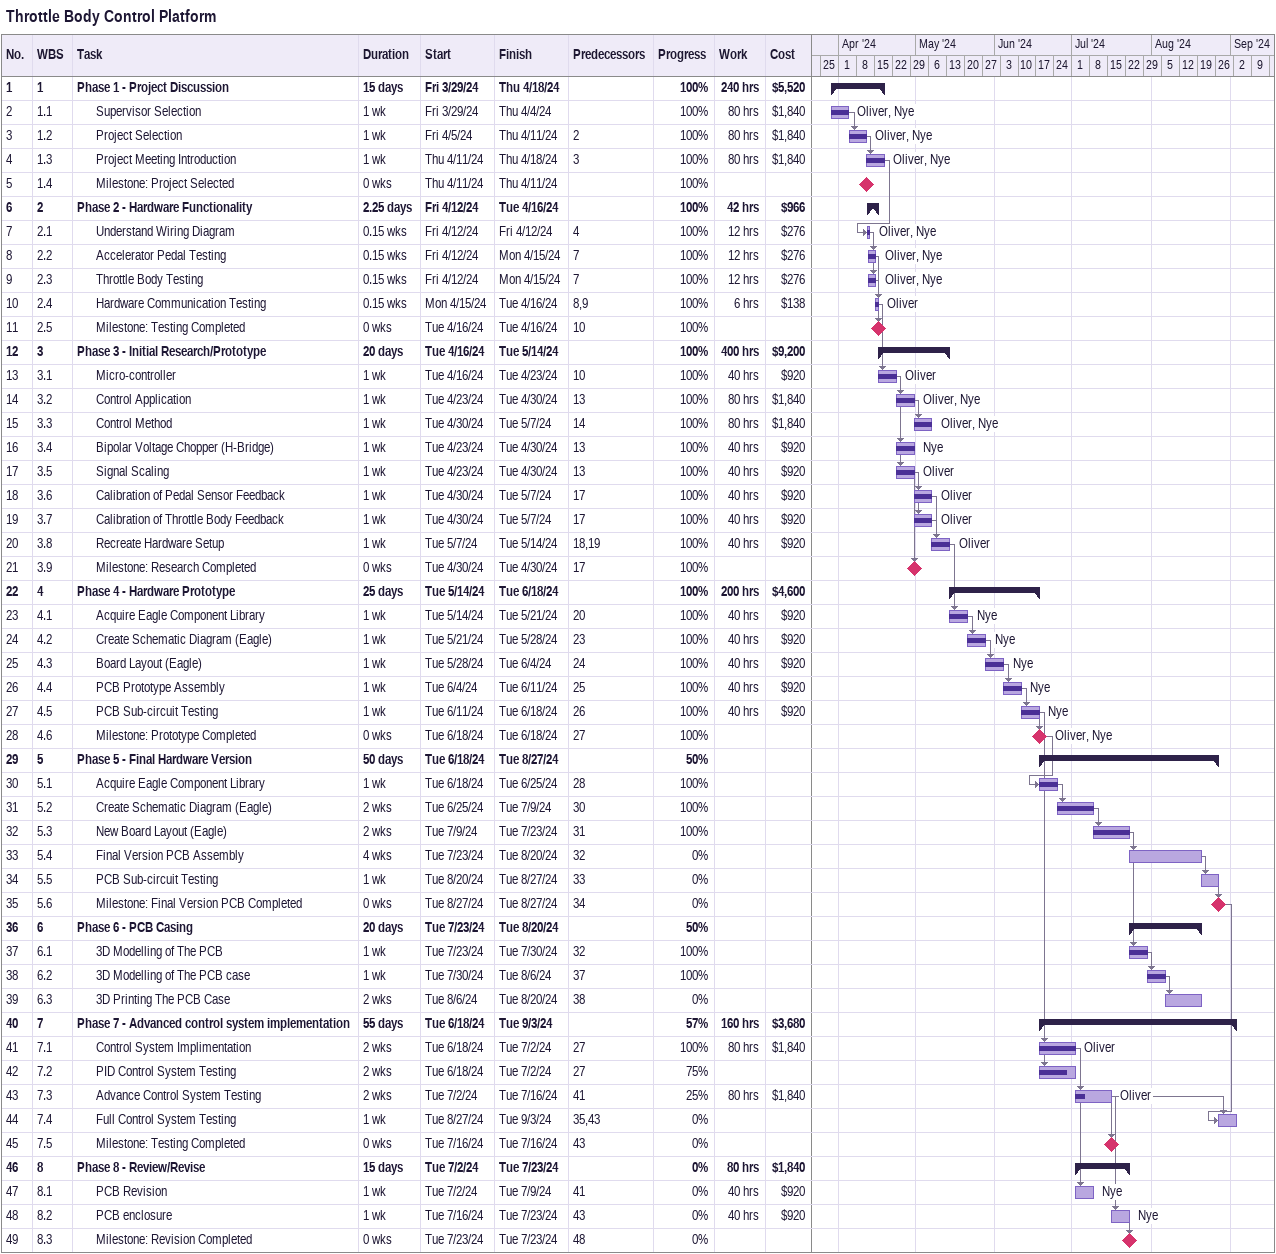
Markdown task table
Throttle Body Control Platform

| ID | WBS | Task | Duration | Start | Finish | Predecessors | Resources | % complete | Work (h) | Cost ($) |
|---|---|---|---|---|---|---|---|---|---|---|
| 1 | 1 | **Phase 1 - Project Discussion** | 15d | 2024-03-29 | 2024-04-18 |  |  | 100 | 240 | 5520 |
| 2 | 1.1 | Supervisor Selection | 1w | 2024-03-29 | 2024-04-04 |  | Oliver, Nye | 100 | 80 | 1840 |
| 3 | 1.2 | Project Selection | 1w | 2024-04-05 | 2024-04-11 | 2 | Oliver, Nye | 100 | 80 | 1840 |
| 4 | 1.3 | Project Meeting Introduction | 1w | 2024-04-11 | 2024-04-18 | 3 | Oliver, Nye | 100 | 80 | 1840 |
| 5 | 1.4 | Milestone: Project Selected | 0w | 2024-04-11 | 2024-04-11 |  |  | 100 |  |  |
| 6 | 2 | **Phase 2 - Hardware Functionality** | 2.25d | 2024-04-12 | 2024-04-16 |  |  | 100 | 42 | 966 |
| 7 | 2.1 | Understand Wiring Diagram | 0.15w | 2024-04-12 | 2024-04-12 | 4 | Oliver, Nye | 100 | 12 | 276 |
| 8 | 2.2 | Accelerator Pedal Testing | 0.15w | 2024-04-12 | 2024-04-15 | 7 | Oliver, Nye | 100 | 12 | 276 |
| 9 | 2.3 | Throttle Body Testing | 0.15w | 2024-04-12 | 2024-04-15 | 7 | Oliver, Nye | 100 | 12 | 276 |
| 10 | 2.4 | Hardware Communication Testing | 0.15w | 2024-04-15 | 2024-04-16 | 8, 9 | Oliver | 100 | 6 | 138 |
| 11 | 2.5 | Milestone: Testing Completed | 0w | 2024-04-16 | 2024-04-16 | 10 |  | 100 |  |  |
| 12 | 3 | **Phase 3 - Initial Research/Prototype** | 20d | 2024-04-16 | 2024-05-14 |  |  | 100 | 400 | 9200 |
| 13 | 3.1 | Micro-controller | 1w | 2024-04-16 | 2024-04-23 | 10 | Oliver | 100 | 40 | 920 |
| 14 | 3.2 | Control Application | 1w | 2024-04-23 | 2024-04-30 | 13 | Oliver, Nye | 100 | 80 | 1840 |
| 15 | 3.3 | Control Method | 1w | 2024-04-30 | 2024-05-07 | 14 | Oliver, Nye | 100 | 80 | 1840 |
| 16 | 3.4 | Bipolar Voltage Chopper (H-Bridge) | 1w | 2024-04-23 | 2024-04-30 | 13 | Nye | 100 | 40 | 920 |
| 17 | 3.5 | Signal Scaling | 1w | 2024-04-23 | 2024-04-30 | 13 | Oliver | 100 | 40 | 920 |
| 18 | 3.6 | Calibration of Pedal Sensor Feedback | 1w | 2024-04-30 | 2024-05-07 | 17 | Oliver | 100 | 40 | 920 |
| 19 | 3.7 | Calibration of Throttle Body Feedback | 1w | 2024-04-30 | 2024-05-07 | 17 | Oliver | 100 | 40 | 920 |
| 20 | 3.8 | Recreate Hardware Setup | 1w | 2024-05-07 | 2024-05-14 | 18, 19 | Oliver | 100 | 40 | 920 |
| 21 | 3.9 | Milestone: Research Completed | 0w | 2024-04-30 | 2024-04-30 | 17 |  | 100 |  |  |
| 22 | 4 | **Phase 4 - Hardware Prototype** | 25d | 2024-05-14 | 2024-06-18 |  |  | 100 | 200 | 4600 |
| 23 | 4.1 | Acquire Eagle Component Library | 1w | 2024-05-14 | 2024-05-21 | 20 | Nye | 100 | 40 | 920 |
| 24 | 4.2 | Create Schematic Diagram (Eagle) | 1w | 2024-05-21 | 2024-05-28 | 23 | Nye | 100 | 40 | 920 |
| 25 | 4.3 | Board Layout (Eagle) | 1w | 2024-05-28 | 2024-06-04 | 24 | Nye | 100 | 40 | 920 |
| 26 | 4.4 | PCB Prototype Assembly | 1w | 2024-06-04 | 2024-06-11 | 25 | Nye | 100 | 40 | 920 |
| 27 | 4.5 | PCB Sub-circuit Testing | 1w | 2024-06-11 | 2024-06-18 | 26 | Nye | 100 | 40 | 920 |
| 28 | 4.6 | Milestone: Prototype Completed | 0w | 2024-06-18 | 2024-06-18 | 27 | Oliver, Nye | 100 |  |  |
| 29 | 5 | **Phase 5 - Final Hardware Version** | 50d | 2024-06-18 | 2024-08-27 |  |  | 50 |  |  |
| 30 | 5.1 | Acquire Eagle Component Library | 1w | 2024-06-18 | 2024-06-25 | 28 |  | 100 |  |  |
| 31 | 5.2 | Create Schematic Diagram (Eagle) | 2w | 2024-06-25 | 2024-07-09 | 30 |  | 100 |  |  |
| 32 | 5.3 | New Board Layout (Eagle) | 2w | 2024-07-09 | 2024-07-23 | 31 |  | 100 |  |  |
| 33 | 5.4 | Final Version PCB Assembly | 4w | 2024-07-23 | 2024-08-20 | 32 |  | 0 |  |  |
| 34 | 5.5 | PCB Sub-circuit Testing | 1w | 2024-08-20 | 2024-08-27 | 33 |  | 0 |  |  |
| 35 | 5.6 | Milestone: Final Version PCB Completed | 0w | 2024-08-27 | 2024-08-27 | 34 |  | 0 |  |  |
| 36 | 6 | **Phase 6 - PCB Casing** | 20d | 2024-07-23 | 2024-08-20 |  |  | 50 |  |  |
| 37 | 6.1 | 3D Modelling of The PCB | 1w | 2024-07-23 | 2024-07-30 | 32 |  | 100 |  |  |
| 38 | 6.2 | 3D Modelling of The PCB case | 1w | 2024-07-30 | 2024-08-06 | 37 |  | 100 |  |  |
| 39 | 6.3 | 3D Printing The PCB Case | 2w | 2024-08-06 | 2024-08-20 | 38 |  | 0 |  |  |
| 40 | 7 | **Phase 7 - Advanced control system implementation** | 55d | 2024-06-18 | 2024-09-03 |  |  | 57 | 160 | 3680 |
| 41 | 7.1 | Control System Implimentation | 2w | 2024-06-18 | 2024-07-02 | 27 | Oliver | 100 | 80 | 1840 |
| 42 | 7.2 | PID Control System Testing | 2w | 2024-06-18 | 2024-07-02 | 27 |  | 75 |  |  |
| 43 | 7.3 | Advance Control System Testing | 2w | 2024-07-02 | 2024-07-16 | 41 | Oliver | 25 | 80 | 1840 |
| 44 | 7.4 | Full Control System Testing | 1w | 2024-08-27 | 2024-09-03 | 35, 43 |  | 0 |  |  |
| 45 | 7.5 | Milestone: Testing Completed | 0w | 2024-07-16 | 2024-07-16 | 43 |  | 0 |  |  |
| 46 | 8 | **Phase 8 - Review/Revise** | 15d | 2024-07-02 | 2024-07-23 |  |  | 0 | 80 | 1840 |
| 47 | 8.1 | PCB Revision | 1w | 2024-07-02 | 2024-07-09 | 41 | Nye | 0 | 40 | 920 |
| 48 | 8.2 | PCB enclosure | 1w | 2024-07-16 | 2024-07-23 | 43 | Nye | 0 | 40 | 920 |
| 49 | 8.3 | Milestone: Revision Completed | 0w | 2024-07-23 | 2024-07-23 | 48 |  | 0 |  |  |
